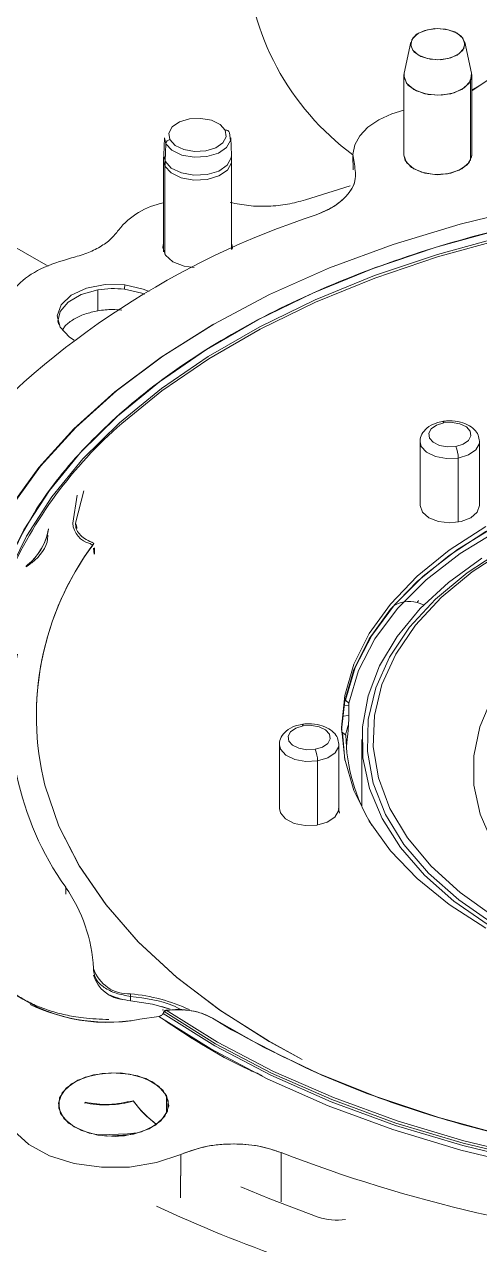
# Model space of a CAD drawing. Header units: millimetres. Extents: x 169 to 14583, y -399 to 10804.
# Drawn here: x 11615.1 to 11641.9, y 7292.6 to 7364.5 of the extents above; entities that cross this region are included whole.
import ezdxf

# ---------------------------------------------------------------- set-up
doc = ezdxf.new("R2010")
doc.units = ezdxf.units.MM
doc.header["$LTSCALE"] = 35

msp = doc.modelspace()

# ---------------------------------------------------------------- linework, layer by layer
at = {"color": 7, "linetype": 'Continuous', "lineweight": 18}
for p, q in [((11568.958, 7377.683), (11616.518, 7350.227)), ((11637.878, 7363.427), (11637.482, 7361.604)), ((11637.878, 7363.427), (11637.482, 7361.604)), ((11641.45, 7361.604), (11641.053, 7363.427)), ((11641.45, 7361.604), (11641.053, 7363.427)), ((11637.466, 7361.46), (11637.466, 7356.78)), ((11637.466, 7361.46), (11637.466, 7356.78)), ((11641.385, 7361.135), (11641.385, 7356.455)), ((11641.466, 7356.78), (11641.466, 7361.46)), ((11641.466, 7356.78), (11641.466, 7361.46)), ((11641.903, 7360.867), (11641.466, 7360.566)), ((11641.466, 7360.604), (11641.903, 7360.867)), ((11623.375, 7357.795), (11623.33, 7356.765)), ((11623.453, 7357.45), (11623.375, 7357.795)), ((11627.317, 7356.765), (11627.273, 7357.795)), ((11623.453, 7357.45), (11623.411, 7356.413)), ((11623.405, 7356.127), (11623.324, 7356.453)), ((11623.324, 7356.452), (11623.324, 7351.074)), ((11623.411, 7356.413), (11623.33, 7356.765)), ((11623.405, 7356.127), (11623.405, 7350.918)), ((11627.324, 7351.22), (11627.324, 7356.452)), ((11634.466, 7356.744), (11634.484, 7355.916)), ((11634.466, 7356.744), (11634.484, 7355.916)), ((11631.668, 7354.144), (11634.303, 7354.967)), ((11619.459, 7347.606), (11619.452, 7348.836)), ((11626.272, 7346.82), (11626.202, 7346.78)), ((11626.272, 7346.82), (11626.202, 7346.78)), ((11638.423, 7339.905), (11638.423, 7336.124)), ((11641.923, 7336.133), (11641.923, 7339.905)), ((11640.666, 7335.164), (11640.666, 7338.936)), ((11618.234, 7336.744), (11617.97, 7335.1)), ((11618.136, 7335.096), (11618.626, 7336.998)), ((11619.235, 7333.268), (11619.191, 7333.634)), ((11619.257, 7333.642), (11619.261, 7333.274)), ((11638.646, 7330.296), (11638.244, 7330.434)), ((11633.981, 7324.664), (11634.032, 7324.669)), ((11634.032, 7324.669), (11634.231, 7324.496)), ((11634.228, 7323.773), (11633.85, 7323.734)), ((11633.932, 7324.35), (11634.23, 7324.381)), ((11633.851, 7322.763), (11633.8, 7322.763)), ((11633.992, 7321.147), (11633.851, 7322.763)), ((11634.05, 7322.61), (11633.851, 7322.763)), ((11635, 7322.351), (11635, 7318.406)), ((11630.141, 7322.061), (11630.141, 7318.281)), ((11633.641, 7318.29), (11633.641, 7322.061)), ((11632.384, 7317.32), (11632.384, 7321.092)), ((11633.629, 7318.288), (11633.68, 7318.017)), ((11617.557, 7313.652), (11617.557, 7313.498)), ((11617.558, 7313.244), (11617.558, 7313.498)), ((11619.197, 7308.876), (11619.197, 7308.721)), ((11621.383, 7307.38), (11621.383, 7306.972)), ((11621.383, 7306.972), (11621.383, 7307.226)), ((11623.713, 7306.48), (11623.219, 7306.627)), ((11623.038, 7306.048), (11621.917, 7305.874)), ((11623.445, 7306.384), (11623.239, 7306.429)), ((11623.403, 7306.359), (11623.347, 7306.326)), ((11623.403, 7306.359), (11623.347, 7306.326)), ((11627.326, 7305.261), (11626.194, 7305.936)), ((11623.493, 7301.384), (11623.493, 7300.328)), ((11619.992, 7298.993), (11621.217, 7299.066)), ((11621.196, 7299.131), (11621.768, 7299.184)), ((11624.339, 7297.921), (11624.323, 7295.411)), ((11624.323, 7295.366), (11624.339, 7297.921)), ((11630.247, 7298.023), (11630.247, 7295.129)), ((11630.247, 7298.023), (11630.247, 7295.129))]:
    msp.add_line(p, q, dxfattribs=at)
at = {"color": 7, "linetype": 'Continuous', "lineweight": 18, "flags": 128}
for points in [[(11638.335, 7362.659), (11637.988, 7362.959), (11637.866, 7363.312), (11637.988, 7363.666), (11638.335, 7363.965), (11638.854, 7364.165), (11639.466, 7364.236), (11640.078, 7364.165), (11640.597, 7363.965), (11640.944, 7363.666), (11641.066, 7363.312), (11640.944, 7362.959), (11640.597, 7362.659), (11640.078, 7362.459), (11639.466, 7362.388), (11638.854, 7362.459), (11638.335, 7362.659)], [(11637.931, 7363.572), (11637.875, 7363.213), (11638.062, 7362.869), (11638.462, 7362.593), (11639.015, 7362.426), (11639.637, 7362.394), (11640.233, 7362.502), (11640.712, 7362.733), (11641.001, 7363.052), (11641.057, 7363.411), (11640.87, 7363.755), (11640.47, 7364.031), (11639.916, 7364.198), (11639.295, 7364.23), (11638.699, 7364.123), (11638.22, 7363.892), (11637.931, 7363.572)], [(11641.45, 7361.604), (11641.466, 7361.46), (11641.314, 7361.018), (11640.88, 7360.643), (11640.231, 7360.393), (11639.466, 7360.305), (11638.701, 7360.393), (11638.052, 7360.643), (11637.618, 7361.018), (11637.466, 7361.46), (11637.482, 7361.604)], [(11637.482, 7361.604), (11637.477, 7361.336), (11637.711, 7360.906), (11638.211, 7360.561), (11638.903, 7360.352), (11639.68, 7360.312), (11640.425, 7360.447), (11641.023, 7360.736), (11641.385, 7361.135)], [(11641.385, 7361.135), (11641.454, 7361.583), (11641.45, 7361.604)], [(11637.466, 7359.425), (11636.769, 7359.21), (11635.992, 7358.856), (11635.352, 7358.421), (11634.873, 7357.921), (11634.574, 7357.377), (11634.466, 7356.809), (11634.554, 7356.24)], [(11637.466, 7359.425), (11636.769, 7359.21), (11635.992, 7358.856), (11635.352, 7358.421), (11634.873, 7357.921), (11634.574, 7357.377), (11634.466, 7356.809), (11634.554, 7356.24)], [(11623.693, 7357.688), (11623.634, 7358.069), (11623.832, 7358.435), (11624.257, 7358.729), (11624.845, 7358.906), (11625.506, 7358.94), (11626.139, 7358.826), (11626.648, 7358.58), (11626.955, 7358.241)], [(11626.955, 7358.241), (11627.014, 7357.859), (11626.816, 7357.494), (11626.39, 7357.2), (11625.802, 7357.023), (11625.142, 7356.989), (11624.509, 7357.103), (11624, 7357.349), (11623.693, 7357.688)], [(11627.195, 7358.084), (11627.262, 7357.647), (11627.035, 7357.228), (11626.547, 7356.891), (11625.873, 7356.687), (11625.115, 7356.648), (11624.389, 7356.779), (11623.805, 7357.061), (11623.453, 7357.45)], [(11627.324, 7356.453), (11627.312, 7356.328), (11627.079, 7355.898), (11626.578, 7355.553), (11625.887, 7355.344), (11625.11, 7355.304), (11624.365, 7355.439), (11623.766, 7355.728), (11623.405, 7356.127)], [(11627.317, 7356.765), (11627.306, 7356.614), (11627.074, 7356.185), (11626.575, 7355.841), (11625.885, 7355.633), (11625.11, 7355.593), (11624.368, 7355.727), (11623.771, 7356.015), (11623.411, 7356.413)], [(11641.466, 7356.78), (11641.314, 7356.338), (11640.88, 7355.963), (11640.231, 7355.713), (11639.466, 7355.625), (11638.701, 7355.713), (11638.052, 7355.963), (11637.618, 7356.338), (11637.466, 7356.78), (11637.466, 7356.78)], [(11637.466, 7356.78), (11637.547, 7356.455), (11637.908, 7356.056), (11638.507, 7355.767), (11639.252, 7355.632), (11640.029, 7355.672), (11640.721, 7355.881), (11641.221, 7356.226), (11641.454, 7356.656), (11641.466, 7356.78)], [(11612.003, 7331.135), (11612.996, 7333.64), (11614.359, 7336.086), (11616.082, 7338.455), (11618.152, 7340.73), (11620.554, 7342.894), (11623.269, 7344.93), (11626.278, 7346.824), (11629.559, 7348.561), (11633.086, 7350.128), (11636.834, 7351.515), (11640.775, 7352.71), (11644.879, 7353.705), (11649.116, 7354.491), (11653.456, 7355.065)], [(11653.456, 7355.065), (11649.116, 7354.491), (11644.879, 7353.705), (11640.775, 7352.71), (11636.834, 7351.515), (11633.086, 7350.128), (11629.559, 7348.561), (11626.278, 7346.824), (11623.269, 7344.93), (11620.554, 7342.894), (11618.152, 7340.73), (11616.082, 7338.455), (11614.359, 7336.086), (11612.996, 7333.64), (11612.003, 7331.135)], [(11651.395, 7353.944), (11647.262, 7353.278), (11643.243, 7352.411), (11639.367, 7351.349), (11635.663, 7350.099), (11632.157, 7348.671), (11628.875, 7347.076), (11625.841, 7345.325), (11623.078, 7343.43), (11620.605, 7341.406), (11618.44, 7339.268), (11616.6, 7337.03), (11615.098, 7334.71), (11613.945, 7332.324)], [(11651.43, 7353.511), (11647.31, 7352.848), (11643.304, 7351.983), (11639.44, 7350.924), (11635.746, 7349.679), (11632.251, 7348.255), (11628.979, 7346.665), (11625.955, 7344.919), (11623.2, 7343.03), (11620.734, 7341.012), (11618.577, 7338.88), (11616.742, 7336.649), (11615.245, 7334.337), (11614.095, 7331.958)], [(11614.095, 7331.958), (11615.245, 7334.337), (11616.742, 7336.649), (11618.577, 7338.88), (11620.734, 7341.012), (11623.2, 7343.03), (11625.955, 7344.919), (11628.979, 7346.665), (11632.251, 7348.255), (11635.746, 7349.679), (11639.44, 7350.924), (11643.304, 7351.983), (11647.31, 7352.848), (11651.43, 7353.511)], [(11620.862, 7340.966), (11623.223, 7342.89), (11625.977, 7344.778), (11629, 7346.523), (11632.269, 7348.113), (11635.763, 7349.535), (11639.454, 7350.78), (11643.315, 7351.838), (11647.32, 7352.702), (11651.437, 7353.365)], [(11623.874, 7350.497), (11623.43, 7350.881), (11623.274, 7351.334), (11623.324, 7351.594)], [(11627.324, 7351.594), (11627.374, 7351.334), (11627.367, 7351.24)], [(11625.113, 7350.157), (11624.539, 7350.241), (11623.874, 7350.497)], [(11618.054, 7345.879), (11617.774, 7346.058), (11617.224, 7346.643), (11617.053, 7347.302), (11617.283, 7347.955), (11617.886, 7348.523), (11618.789, 7348.937), (11619.883, 7349.149), (11621.036, 7349.131)], [(11621.036, 7349.131), (11622.11, 7348.887), (11622.479, 7348.736)], [(11619.452, 7348.836), (11618.478, 7348.563), (11617.711, 7348.122), (11617.234, 7347.561), (11617.098, 7346.998)], [(11622.217, 7348.585), (11622.038, 7348.65), (11621.027, 7348.874)], [(11611.889, 7331.013), (11612.88, 7333.531), (11614.244, 7335.99), (11615.97, 7338.372), (11618.047, 7340.659), (11620.458, 7342.834), (11623.185, 7344.88), (11626.202, 7346.78)], [(11626.202, 7346.78), (11623.185, 7344.88), (11620.458, 7342.834), (11618.047, 7340.659), (11615.97, 7338.372), (11614.244, 7335.99), (11612.88, 7333.531), (11611.889, 7331.013)], [(11640.525, 7339.621), (11640.039, 7339.596), (11639.574, 7339.68), (11639.2, 7339.86), (11638.974, 7340.11), (11638.93, 7340.39), (11639.076, 7340.659), (11639.389, 7340.875), (11639.821, 7341.006)], [(11639.738, 7341.09), (11639.743, 7341.091), (11639.767, 7341.081), (11639.794, 7341.052), (11639.821, 7341.006)], [(11639.821, 7341.006), (11640.307, 7341.031), (11640.772, 7340.946), (11641.146, 7340.766), (11641.372, 7340.516), (11641.416, 7340.236), (11641.27, 7339.967), (11640.957, 7339.751), (11640.525, 7339.621)], [(11640.666, 7338.936), (11639.986, 7338.9), (11639.334, 7339.018), (11638.81, 7339.271), (11638.494, 7339.62), (11638.423, 7339.893)], [(11641.923, 7339.916), (11641.913, 7339.797), (11641.709, 7339.421), (11641.271, 7339.118), (11640.666, 7338.936)], [(11683.306, 7334.598), (11680.882, 7335.849), (11678.229, 7336.935), (11675.383, 7337.843), (11672.378, 7338.562), (11669.253, 7339.081), (11666.047, 7339.396), (11662.8, 7339.501), (11659.553, 7339.396), (11656.347, 7339.081), (11653.222, 7338.562), (11650.218, 7337.843), (11647.371, 7336.935), (11644.719, 7335.849), (11642.294, 7334.598), (11640.127, 7333.198), (11638.245, 7331.667), (11636.672, 7330.023), (11635.428, 7328.289), (11634.527, 7326.485), (11633.983, 7324.634), (11633.802, 7322.915)], [(11634.032, 7324.669), (11634.609, 7326.601), (11635.573, 7328.48), (11636.912, 7330.281), (11638.607, 7331.979), (11640.634, 7333.551), (11642.967, 7334.975), (11645.572, 7336.231), (11648.414, 7337.303), (11651.454, 7338.176), (11654.65, 7338.837)], [(11634.231, 7324.496), (11634.804, 7326.413), (11635.763, 7328.279), (11637.092, 7330.067), (11638.776, 7331.753), (11640.789, 7333.314), (11643.105, 7334.728), (11645.692, 7335.976), (11648.514, 7337.04), (11651.533, 7337.906), (11654.706, 7338.563)], [(11638.423, 7336.133), (11638.556, 7335.747), (11638.936, 7335.419)], [(11638.936, 7335.419), (11639.503, 7335.2), (11640.173, 7335.123), (11640.843, 7335.2), (11641.41, 7335.419), (11641.79, 7335.747), (11641.923, 7336.133)], [(11642.294, 7334.909), (11640.127, 7333.509), (11638.245, 7331.978), (11636.672, 7330.335), (11635.428, 7328.6), (11634.527, 7326.796), (11633.983, 7324.945), (11633.8, 7323.071), (11633.983, 7321.196), (11634.527, 7319.345), (11635.428, 7317.541), (11636.672, 7315.807), (11638.245, 7314.164), (11640.127, 7312.633), (11642.294, 7311.233)], [(11643.355, 7333.577), (11641.192, 7332.171), (11639.332, 7330.626), (11637.801, 7328.966), (11636.621, 7327.212), (11635.809, 7325.391), (11635.376, 7323.527), (11635.328, 7321.646), (11635.665, 7319.775), (11636.383, 7317.94), (11637.472, 7316.168), (11638.917, 7314.482), (11640.697, 7312.906), (11642.787, 7311.463)], [(11643.6, 7333.599), (11641.481, 7332.223), (11639.656, 7330.713), (11638.151, 7329.09), (11636.986, 7327.376), (11636.176, 7325.595), (11635.734, 7323.772), (11635.666, 7321.931), (11635.971, 7320.098), (11636.647, 7318.299), (11637.684, 7316.558), (11639.067, 7314.899), (11640.778, 7313.345), (11642.792, 7311.918)], [(11642.423, 7311.435), (11640.411, 7312.838), (11638.687, 7314.365), (11637.275, 7315.994), (11636.191, 7317.705), (11635.45, 7319.476), (11635.062, 7321.284), (11635.031, 7323.106), (11635.358, 7324.919), (11636.039, 7326.698), (11637.065, 7328.421), (11638.423, 7330.066), (11640.094, 7331.611), (11642.059, 7333.037)], [(11638.244, 7330.434), (11638.277, 7330.479), (11638.309, 7330.507), (11638.339, 7330.516), (11638.347, 7330.515)], [(11647.26, 7329.663), (11646.789, 7329.327), (11645.096, 7327.91), (11643.711, 7326.384), (11642.656, 7324.774), (11641.946, 7323.101), (11641.591, 7321.392), (11641.596, 7319.67), (11641.961, 7317.961), (11642.682, 7316.29), (11643.747, 7314.681), (11645.14, 7313.159)], [(11634.23, 7324.381), (11634.229, 7324.04), (11634.228, 7323.773)], [(11632.243, 7321.777), (11631.757, 7321.752), (11631.292, 7321.836), (11630.917, 7322.017), (11630.691, 7322.266), (11630.648, 7322.547), (11630.794, 7322.815), (11631.107, 7323.031), (11631.539, 7323.162)], [(11631.455, 7323.247), (11631.461, 7323.247), (11631.485, 7323.237), (11631.511, 7323.208), (11631.539, 7323.162)], [(11631.539, 7323.162), (11632.025, 7323.187), (11632.49, 7323.103), (11632.864, 7322.922), (11633.09, 7322.673), (11633.134, 7322.392), (11632.988, 7322.123), (11632.675, 7321.907), (11632.243, 7321.777)], [(11632.384, 7321.092), (11631.703, 7321.057), (11631.052, 7321.175), (11630.528, 7321.427), (11630.212, 7321.777), (11630.141, 7322.05)], [(11633.641, 7322.073), (11633.631, 7321.953), (11633.427, 7321.577), (11632.989, 7321.274), (11632.384, 7321.092)], [(11616.335, 7319.66), (11617.161, 7317.257), (11618.36, 7314.908), (11619.921, 7312.63), (11621.831, 7310.443), (11624.076, 7308.364), (11626.636, 7306.41), (11629.49, 7304.598), (11631.482, 7303.508)], [(11616.335, 7319.66), (11617.164, 7317.252), (11618.367, 7314.897), (11619.933, 7312.614), (11621.851, 7310.423), (11624.103, 7308.34), (11626.673, 7306.384), (11629.539, 7304.57), (11631.482, 7303.508)], [(11630.141, 7318.29), (11630.2, 7318.028), (11630.502, 7317.675), (11631.016, 7317.415), (11631.662, 7317.288), (11632.344, 7317.314)], [(11632.344, 7317.314), (11632.956, 7317.488), (11633.406, 7317.784), (11633.626, 7318.158), (11633.641, 7318.29)], [(11623.713, 7306.48), (11622.66, 7306.763), (11621.383, 7306.972)], [(11623.038, 7306.048), (11626.094, 7304.126), (11629.427, 7302.365), (11633.012, 7300.778), (11636.823, 7299.377), (11640.83, 7298.172), (11645.004, 7297.173), (11649.312, 7296.387), (11653.722, 7295.819), (11658.201, 7295.476), (11662.714, 7295.358), (11667.229, 7295.467), (11671.71, 7295.802), (11676.123, 7296.361), (11680.436, 7297.139)], [(11623.301, 7306.21), (11626.334, 7304.314), (11629.641, 7302.576), (11633.194, 7301.009), (11636.969, 7299.625), (11640.937, 7298.434), (11645.068, 7297.445), (11649.331, 7296.666), (11653.695, 7296.103), (11658.127, 7295.759), (11662.593, 7295.637), (11667.062, 7295.738), (11671.498, 7296.062), (11675.87, 7296.605), (11680.144, 7297.364)], [(11623.301, 7306.21), (11626.334, 7304.314), (11629.641, 7302.576), (11633.194, 7301.009), (11636.969, 7299.625), (11640.937, 7298.434), (11645.068, 7297.445), (11649.331, 7296.666), (11653.695, 7296.103), (11658.127, 7295.759), (11662.593, 7295.637), (11667.062, 7295.738), (11671.498, 7296.062), (11675.87, 7296.605), (11680.144, 7297.364)], [(11680.064, 7297.495), (11675.799, 7296.741), (11671.437, 7296.203), (11667.011, 7295.883), (11662.554, 7295.784), (11658.098, 7295.907), (11653.678, 7296.252), (11649.325, 7296.814), (11645.072, 7297.591), (11640.951, 7298.577), (11636.993, 7299.764), (11633.226, 7301.143), (11629.679, 7302.704), (11626.378, 7304.436), (11623.347, 7306.326)], [(11623.347, 7306.326), (11626.378, 7304.436), (11629.679, 7302.704), (11633.226, 7301.143), (11636.993, 7299.764), (11640.951, 7298.577), (11645.072, 7297.591), (11649.325, 7296.814), (11653.678, 7296.252), (11658.098, 7295.907), (11662.554, 7295.784), (11667.011, 7295.883), (11671.437, 7296.203), (11675.799, 7296.741), (11680.064, 7297.495)], [(11679.904, 7297.605), (11675.659, 7296.862), (11671.319, 7296.331), (11666.916, 7296.018), (11662.483, 7295.924), (11658.052, 7296.049), (11653.657, 7296.394), (11649.329, 7296.955), (11645.1, 7297.729), (11641.001, 7298.709), (11637.064, 7299.888), (11633.316, 7301.259), (11629.786, 7302.809), (11626.5, 7304.529), (11623.481, 7306.406)], [(11623.481, 7306.406), (11626.5, 7304.529), (11629.786, 7302.809), (11633.316, 7301.259), (11637.064, 7299.888), (11641.001, 7298.709), (11645.1, 7297.729), (11649.329, 7296.955), (11653.657, 7296.394), (11658.052, 7296.049), (11662.483, 7295.924), (11666.916, 7296.018), (11671.319, 7296.331), (11675.659, 7296.862), (11679.904, 7297.605)], [(11626.194, 7305.936), (11629.196, 7304.236), (11632.434, 7302.686), (11635.886, 7301.299), (11639.526, 7300.083), (11643.331, 7299.048), (11647.272, 7298.2), (11651.323, 7297.546), (11655.454, 7297.09), (11659.636, 7296.836), (11663.841, 7296.784), (11668.039, 7296.936), (11672.2, 7297.291), (11676.295, 7297.845)], [(11622.672, 7302.183), (11623.294, 7301.68), (11623.599, 7301.088), (11623.555, 7300.471), (11623.166, 7299.895), (11622.475, 7299.424), (11621.555, 7299.108), (11620.508, 7298.981), (11619.447, 7299.058), (11618.486, 7299.329), (11617.729, 7299.766), (11617.259, 7300.321), (11617.127, 7300.933), (11617.346, 7301.538), (11617.894, 7302.068), (11618.71, 7302.468), (11619.707, 7302.692), (11620.776, 7302.718), (11621.801, 7302.541), (11622.672, 7302.183)], [(11623.493, 7301.384), (11623.026, 7301.94), (11622.273, 7302.378), (11621.314, 7302.652), (11620.253, 7302.731), (11619.205, 7302.606), (11618.283, 7302.292), (11617.589, 7301.823), (11617.196, 7301.248), (11617.147, 7300.631), (11617.449, 7300.039), (11618.067, 7299.534), (11618.935, 7299.174), (11619.959, 7298.995), (11621.028, 7299.018), (11622.027, 7299.24), (11622.846, 7299.638), (11623.397, 7300.167), (11623.621, 7300.771), (11623.493, 7301.384)], [(11613.949, 7301.17), (11614.022, 7300.215), (11614.514, 7299.303), (11615.393, 7298.492), (11616.6, 7297.838), (11618.056, 7297.382), (11619.665, 7297.156), (11621.32, 7297.174), (11622.914, 7297.434), (11624.339, 7297.921)], [(11613.949, 7301.17), (11614.022, 7300.215), (11614.514, 7299.303), (11615.393, 7298.492), (11616.6, 7297.838), (11618.056, 7297.382), (11619.665, 7297.156), (11621.32, 7297.174), (11622.914, 7297.434), (11624.339, 7297.921)], [(11619.376, 7299.07), (11619.604, 7299.062), (11621.196, 7299.131)], [(11632.413, 7294.219), (11629.571, 7295.295), (11627.874, 7296.006)]]:
    msp.add_lwpolyline(points, dxfattribs=at)
at = {"color": 7, "linetype": 'Continuous', "lineweight": 18}
for centre, radius, start, end in [((11643.688, 7369.322), 15.555, 182.81024, 233.63778), ((11647.344, 7353.02), 9.549, 67.77987, 124.73946), ((11627.009, 7358.061), 0.187, 7.01779, 106.74262), ((11623.728, 7357.412), 0.278, 97.32333, 172.16711), ((11624.163, 7349.588), 4.46, 100.84563, 141.55264), ((11647.388, 7306.971), 48.681, 108.04362, 138.16293), ((11620.375, 7343.313), 5.6, 83.31226, 99.48992), ((11625.434, 7348.846), 4.407, 176.28812, 179.62755), ((11637.748, 7321.465), 25.796, 130.88921, 156.3195), ((11638.906, 7338.931), 1.76, 0.14531, 23.07242), ((11613.095, 7335.344), 3.501, 307.13286, 350.30931), ((11613.132, 7335.331), 3.462, 308.7451, 350.4078), ((11619.325, 7335.21), 1.359, 184.65808, 256.05846), ((11617.513, 7334.763), 0.706, 1.51259, 28.14281), ((11632.712, 7323.749), 16.88, 143.41599, 194.02078), ((11632.741, 7323.748), 16.907, 143.08022, 193.99301), ((11637.805, 7328.719), 1.771, 75.64759, 124.42957), ((11631.724, 7323.747), 17.395, 167.94514, 215.47412), ((11644.571, 7322.761), 10.521, 180.82046, 211.24001), ((11633.841, 7321.129), 1.222, 76.46418, 79.92072), ((11643.735, 7321.097), 9.685, 172.75783, 175.4175), ((11630.624, 7321.087), 1.76, 0.14531, 23.07242), ((11609.983, 7308.384), 9.226, 3.05569, 34.82271), ((11621.25, 7309.531), 2.155, 197.71699, 273.55485), ((11621.129, 7309.044), 2.017, 196.6308, 266.35708), ((11620.024, 7315.487), 9.797, 233.41218, 281.14244), ((11621.765, 7310.756), 3.803, 245.26051, 264.23062), ((11620.276, 7296.432), 11.004, 65.48565, 84.22405), ((11620.059, 7316.379), 10.668, 244.50461, 280.02967), ((11626.273, 7304.359), 5.757, 214.70417, 234.28966), ((11626.387, 7304.473), 5.916, 215.22134, 234.03946), ((11660.985, 7377.585), 85.294, 248.87615, 265.08864), ((11657.045, 7367.522), 80.269, 244.8252, 256.71075), ((11633.482, 7297.415), 3.37, 251.50678, 279.38714)]:
    msp.add_arc(centre, radius, start, end, dxfattribs=at)
for centre, major_axis, ratio, start_param, end_param in [((11662.8, 7275.996), (24.77, 86.613), 0.524594, 1.366091, 1.367491), ((11624.68, 7305.217), (6.168, 15.273), 0.100244, 1.538675, 1.546221), ((11623.523, 7302.568), (2.481, 4.086), 0.579685, 0.82064, 0.843371)]:
    msp.add_ellipse(centre, major_axis=major_axis, ratio=ratio, start_param=start_param, end_param=end_param, dxfattribs=at)
for points, knots in [([(11623.33, 7356.765), (11623.329, 7356.739), (11623.325, 7356.635), (11623.324, 7356.53), (11623.324, 7356.452)], [0, 0, 0, 0, 0.250003, 1, 1, 1, 1]), ([(11623.411, 7356.413), (11623.409, 7356.359), (11623.405, 7356.264), (11623.405, 7356.169), (11623.405, 7356.127)], [0, 0, 0, 0, 0.559998, 1, 1, 1, 1]), ([(11627.324, 7356.452), (11627.324, 7356.478), (11627.323, 7356.583), (11627.32, 7356.687), (11627.317, 7356.765)], [0, 0, 0, 0, 0.250008, 1, 1, 1, 1]), ([(11634.554, 7356.24), (11634.605, 7355.915), (11634.707, 7355.265), (11634.138, 7354.326), (11633.268, 7353.651), (11632.56, 7353.361), (11632.309, 7353.258)], [0, 0, 0, 0, 0.281826, 0.56365, 0.845509, 1, 1, 1, 1]), ([(11634.554, 7356.24), (11634.605, 7355.917), (11634.708, 7355.272), (11634.185, 7354.405), (11633.37, 7353.713), (11632.663, 7353.41), (11632.309, 7353.258)], [0, 0, 0, 0, 0.279838, 0.559599, 0.77979, 1, 1, 1, 1]), ([(11627.25, 7353.987), (11627.61, 7353.915), (11628.334, 7353.771), (11629.493, 7353.745), (11630.637, 7353.853), (11631.326, 7354.048), (11631.668, 7354.144)], [0, 0, 0, 0, 0.248396, 0.499975, 0.751577, 1, 1, 1, 1]), ([(11620.67, 7352.361), (11620.531, 7352.183), (11620.251, 7351.824), (11619.601, 7351.364), (11618.82, 7350.977), (11618.206, 7350.807), (11617.901, 7350.722)], [0, 0, 0, 0, 0.248734, 0.499996, 0.751265, 1, 1, 1, 1]), ([(11613.927, 7346.776), (11613.905, 7347.187), (11613.862, 7348.008), (11614.663, 7349.169), (11616.014, 7350.145), (11617.272, 7350.53), (11617.901, 7350.722)], [0, 0, 0, 0, 0.250144, 0.500007, 0.749864, 1, 1, 1, 1]), ([(11619.459, 7347.606), (11619.195, 7347.549), (11618.668, 7347.435), (11618.017, 7347.12), (11617.571, 7346.803), (11617.431, 7346.576), (11617.386, 7346.502)], [0, 0, 0, 0, 0.287084, 0.574168, 0.861252, 1, 1, 1, 1]), ([(11620.87, 7347.644), (11620.685, 7347.662), (11620.213, 7347.709), (11619.744, 7347.645), (11619.459, 7347.606)], [0, 0, 0, 0, 0.391051, 1, 1, 1, 1]), ([(11617.159, 7346.808), (11617.138, 7346.844), (11617.092, 7346.923), (11617.106, 7346.976), (11617.114, 7347.005)], [0, 0, 0, 0, 0.457423, 1, 1, 1, 1]), ([(11639.738, 7341.09), (11639.612, 7341.063), (11639.266, 7340.987), (11638.82, 7340.743), (11638.52, 7340.365), (11638.397, 7340.055), (11638.43, 7339.905), (11638.434, 7339.888)], [0, 0, 0, 0, 0.181731, 0.498181, 0.74985, 0.970789, 1, 1, 1, 1]), ([(11641.912, 7339.922), (11641.899, 7340.048), (11641.871, 7340.308), (11641.613, 7340.647), (11641.216, 7340.928), (11640.651, 7341.11), (11640.118, 7341.143), (11639.819, 7341.102), (11639.738, 7341.09)], [0, 0, 0, 0, 0.147517, 0.305229, 0.484229, 0.696047, 0.917497, 1, 1, 1, 1]), ([(11616.499, 7334.39), (11616.5, 7334.377), (11616.536, 7333.865), (11616.112, 7333.172), (11615.406, 7332.648), (11615.231, 7332.518)], [0, 0, 0, 0, 0.018436, 0.755637, 1, 1, 1, 1]), ([(11618.997, 7333.891), (11619.029, 7333.877), (11619.086, 7333.853), (11619.135, 7333.823), (11619.157, 7333.81)], [0, 0, 0, 0, 0.554837, 1, 1, 1, 1]), ([(11619.223, 7333.904), (11619.2, 7333.918), (11619.159, 7333.941), (11619.112, 7333.961), (11619.091, 7333.97)], [0, 0, 0, 0, 0.559955, 1, 1, 1, 1]), ([(11634.23, 7324.381), (11634.23, 7324.402), (11634.23, 7324.439), (11634.231, 7324.478), (11634.231, 7324.496)], [0, 0, 0, 0, 0.559977, 1, 1, 1, 1]), ([(11634.228, 7323.773), (11634.228, 7323.7), (11634.226, 7323.555), (11634.218, 7323.389), (11634.214, 7323.306)], [0, 0, 0, 0, 0.499905, 1, 1, 1, 1]), ([(11631.455, 7323.247), (11631.329, 7323.219), (11630.984, 7323.143), (11630.538, 7322.899), (11630.238, 7322.522), (11630.115, 7322.211), (11630.148, 7322.061), (11630.152, 7322.044)], [0, 0, 0, 0, 0.181742, 0.498212, 0.749897, 0.970851, 1, 1, 1, 1]), ([(11633.63, 7322.078), (11633.616, 7322.204), (11633.588, 7322.464), (11633.331, 7322.803), (11632.934, 7323.084), (11632.369, 7323.267), (11631.836, 7323.299), (11631.537, 7323.258), (11631.455, 7323.247)], [0, 0, 0, 0, 0.147556, 0.30526, 0.484253, 0.696061, 0.917501, 1, 1, 1, 1]), ([(11634.214, 7323.306), (11634.195, 7323.222), (11634.155, 7323.037), (11634.083, 7322.798), (11634.033, 7322.681), (11634.015, 7322.638)], [0, 0, 0, 0, 0.345762, 0.759408, 1, 1, 1, 1]), ([(11634.214, 7323.306), (11634.208, 7323.212), (11634.196, 7323.023), (11634.174, 7322.75), (11634.15, 7322.503), (11634.135, 7322.379), (11634.127, 7322.318)], [0, 0, 0, 0, 0.24413, 0.493413, 0.746132, 1, 1, 1, 1]), ([(11620.105, 7305.864), (11619.6, 7305.88), (11618.892, 7305.904), (11617.889, 7306.057), (11617.077, 7306.235), (11616.187, 7306.517), (11615.363, 7306.879), (11614.656, 7307.288), (11614.303, 7307.592), (11614.14, 7307.732)], [0, 0, 0, 0, 0.210605, 0.2952, 0.43371, 0.574285, 0.72178, 0.872234, 1, 1, 1, 1]), ([(11621.383, 7307.226), (11622.267, 7307.104), (11623.401, 7306.947), (11624.244, 7306.504), (11624.43, 7306.407)], [0, 0, 0, 0, 0.779289, 1, 1, 1, 1]), ([(11623.038, 7306.048), (11623.065, 7306.054), (11623.12, 7306.066), (11623.173, 7306.094), (11623.199, 7306.109), (11623.201, 7306.11)], [0, 0, 0, 0, 0.470387, 0.939907, 1, 1, 1, 1]), ([(11623.038, 7306.048), (11623.067, 7306.054), (11623.126, 7306.067), (11623.176, 7306.096), (11623.201, 7306.11)], [0, 0, 0, 0, 0.497286, 1, 1, 1, 1]), ([(11629.13, 7302.559), (11628.857, 7302.678), (11626.564, 7303.67), (11624.69, 7304.934), (11623.038, 7306.048)], [0, 0, 0, 0, 0.1191517, 1, 1, 1, 1]), ([(11623.201, 7306.11), (11623.227, 7306.128), (11623.272, 7306.159), (11623.292, 7306.195), (11623.301, 7306.21)], [0, 0, 0, 0, 0.5736597, 1, 1, 1, 1]), ([(11626.194, 7305.936), (11625.987, 7306.043), (11625.574, 7306.256), (11624.631, 7306.47), (11623.916, 7306.43), (11623.481, 7306.406)], [0, 0, 0, 0, 0.280495, 0.561372, 1, 1, 1, 1]), ([(11626.194, 7305.936), (11626.011, 7306.033), (11625.645, 7306.227), (11624.954, 7306.396), (11624.216, 7306.474), (11623.726, 7306.428), (11623.481, 7306.406)], [0, 0, 0, 0, 0.249941, 0.499942, 0.74994, 1, 1, 1, 1]), ([(11618.708, 7300.985), (11619.171, 7300.916), (11620.13, 7300.774), (11621.059, 7300.977), (11621.54, 7301.081)], [0, 0, 0, 0, 0.482348, 1, 1, 1, 1]), ([(11624.339, 7297.921), (11624.842, 7298.103), (11625.849, 7298.467), (11627.523, 7298.573), (11629.036, 7298.425), (11629.843, 7298.157), (11630.247, 7298.023)], [0, 0, 0, 0, 0.279825, 0.559553, 0.779763, 1, 1, 1, 1]), ([(11624.339, 7297.921), (11624.817, 7298.095), (11625.772, 7298.444), (11627.478, 7298.58), (11629.031, 7298.432), (11629.882, 7298.146), (11630.247, 7298.023)], [0, 0, 0, 0, 0.266633, 0.533268, 0.799878, 1, 1, 1, 1])]:
    msp.add_open_spline(points, degree=3, knots=knots, dxfattribs=at)
for points in [[(11613.945, 7332.324), (11614.565, 7333.619), (11615.804, 7336.208), (11618.821, 7339.856), (11622.62, 7343.241), (11627.212, 7346.285), (11632.485, 7348.936), (11638.348, 7351.128), (11644.667, 7352.871), (11649.152, 7353.586), (11651.395, 7353.944)], [(11619.091, 7333.97), (11618.945, 7334.039), (11618.652, 7334.178), (11618.346, 7334.457), (11618.152, 7334.768), (11618.141, 7334.986), (11618.136, 7335.096)], [(11621.383, 7307.226), (11621.089, 7307.277), (11620.5, 7307.378), (11619.797, 7307.734), (11619.308, 7308.193), (11619.234, 7308.545), (11619.197, 7308.721)], [(11676.295, 7297.846), (11674.143, 7297.549), (11669.838, 7296.957), (11663.195, 7296.7), (11656.562, 7296.916), (11650.034, 7297.645), (11643.728, 7298.86), (11637.765, 7300.551), (11632.195, 7302.657), (11628.949, 7304.393), (11627.326, 7305.261)], [(11618.643, 7300.963), (11618.883, 7300.922), (11619.363, 7300.839), (11620.117, 7300.826), (11620.864, 7300.889), (11621.324, 7301.004), (11621.554, 7301.061)]]:
    msp.add_open_spline(points, degree=3, dxfattribs=at)

doc.saveas('drawing.dxf')
